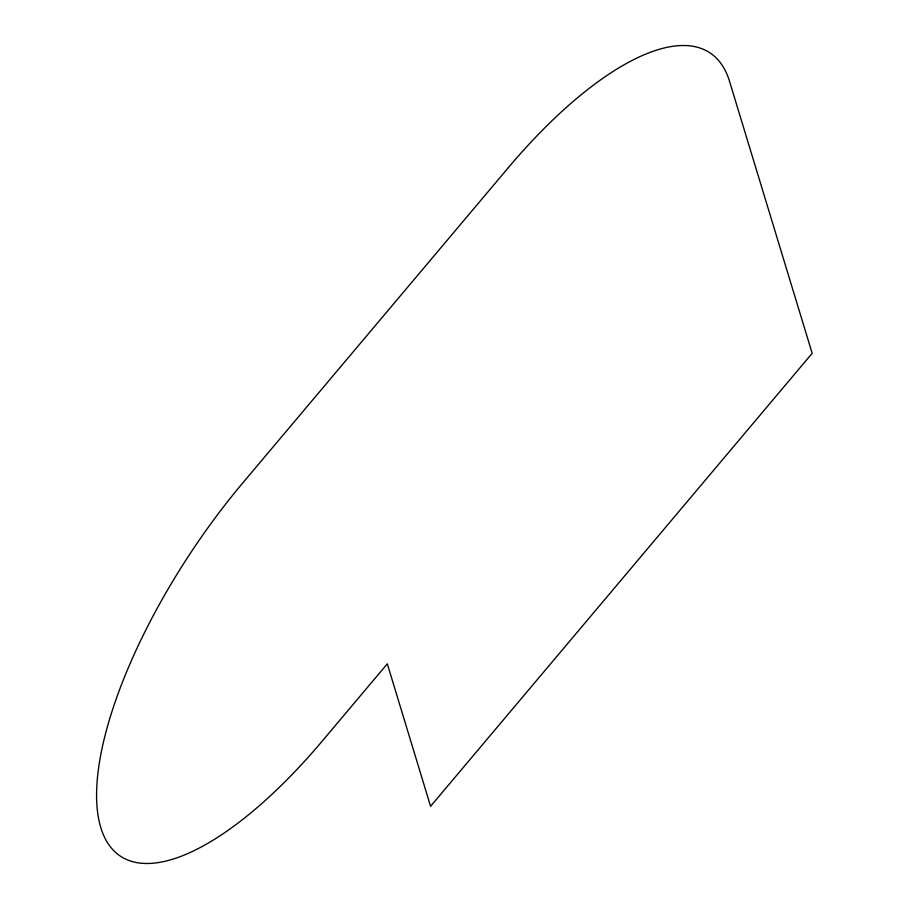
<?xml version="1.0" encoding="UTF-8"?>
<svg xmlns="http://www.w3.org/2000/svg" width="909" height="909" viewBox="0 0 909 909"><rect width="100%" height="100%" fill="white"/><g stroke="black" fill="none" stroke-linecap="round" stroke-linejoin="round"><path stroke-width="1.36" d="M508.472 167.506L243.18 482.452A293.164 109.239 -56.4 0 0 100.831 827.69A293.164 109.239 -56.4 0 0 321.888 741.494L387.302 663.831L430.582 806.306L812.169 353.306L729.529 81.31A293.164 109.239 -56.4 0 0 508.472 167.506"/></g></svg>
